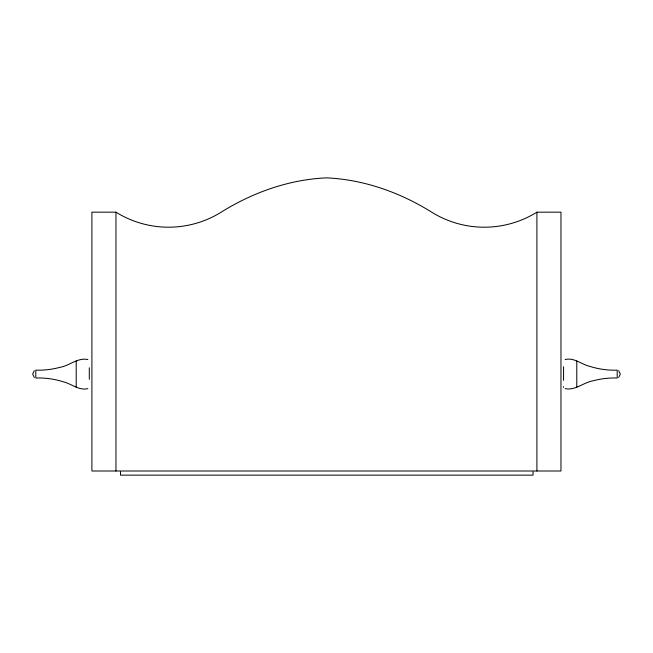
<?xml version="1.0" encoding="UTF-8"?>
<svg xmlns="http://www.w3.org/2000/svg" width="653" height="653" viewBox="0 0 653 653"><rect width="100%" height="100%" fill="white"/><g stroke="black" fill="none" stroke-linecap="round" stroke-linejoin="round"><path stroke-width="0.98" d="M34.34 370.643L32.65 374.079L34.34 377.516M618.66 377.516L620.35 374.079L618.66 370.643M87.853 359.517C77.642 357.346 69.438 365.868 59.676 367.394C51.914 369.492 43.841 370.439 35.809 370.137L35.809 378.022C45.008 377.671 54.256 378.969 63.039 381.744C71.455 383.637 78.801 390.894 87.853 388.633M565.147 388.633C575.358 390.804 583.562 382.291 593.324 380.756C601.087 378.667 609.159 377.72 617.191 378.022L617.191 370.137C607.992 370.488 598.744 369.182 589.961 366.406C581.545 364.521 574.199 357.264 565.147 359.517M115.965 212.168L91.91 212.168L91.91 471.001L560.968 471.001L560.968 212.168L536.913 212.168A99.599 99.599 0 0 1 431.674 212.168C400.085 192.455 363.811 179.518 326.435 177.861C289.059 179.518 252.793 192.455 221.196 212.168A99.599 99.599 0 0 1 115.965 212.168L115.965 471.001M576.787 361.011L576.787 387.147M563.572 366.757L563.572 380.356M563.572 386.649L563.572 387.368M536.913 212.168L536.913 471.001M533.036 471.858L533.036 475.139L120.511 475.139L120.511 471.858M89.298 367.802L89.298 379.295M76.213 361.011L76.213 387.147"/></g></svg>
